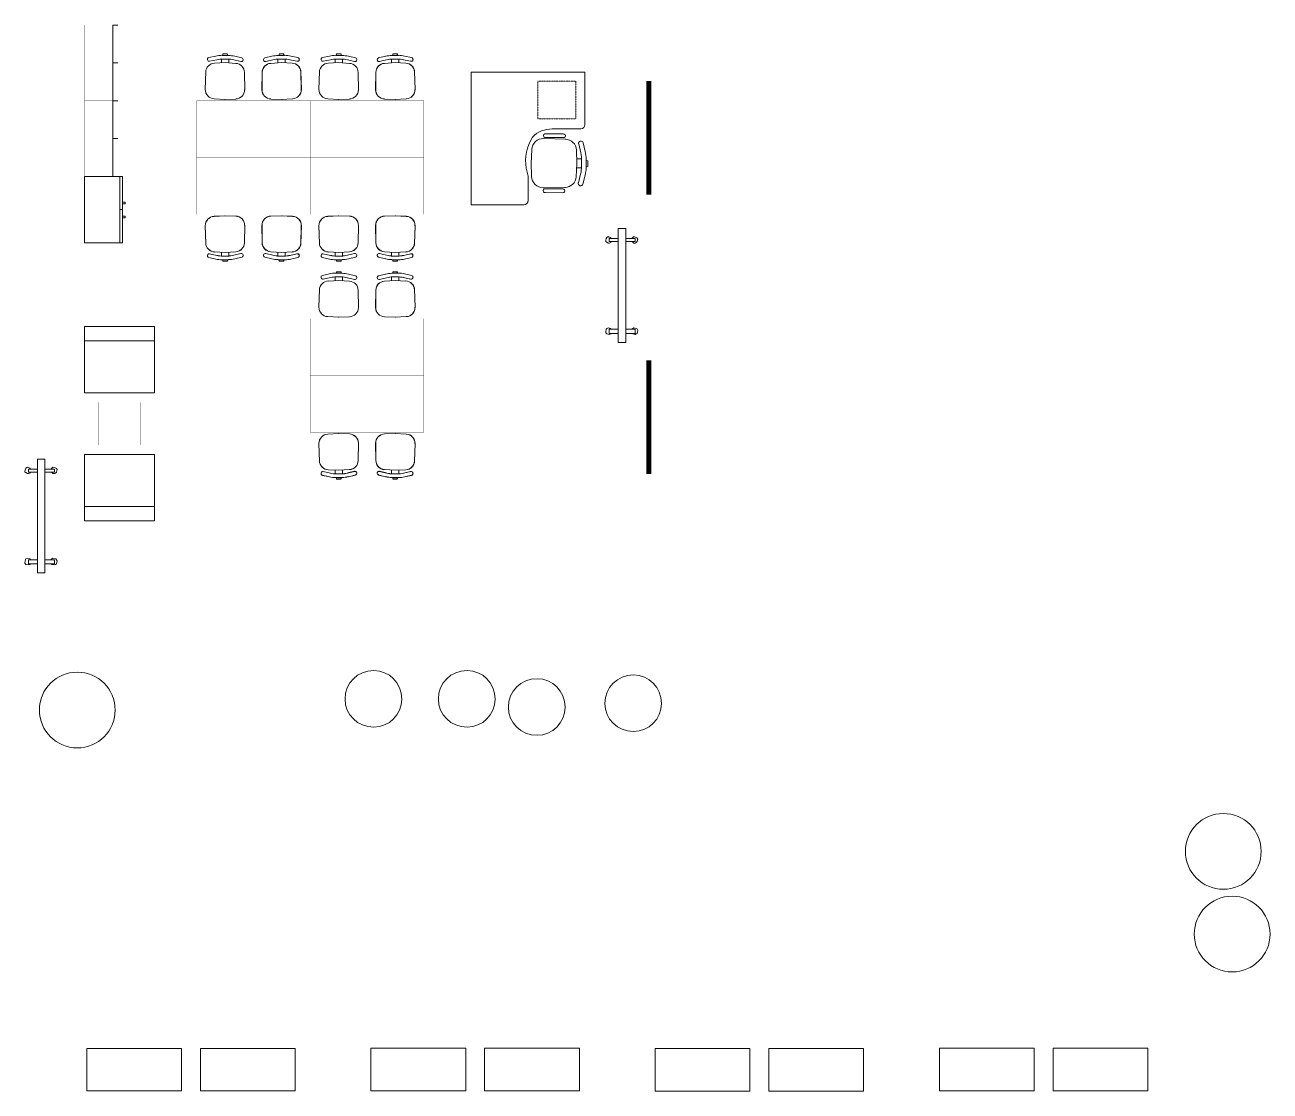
# Model space of a CAD drawing. Header units: millimetres. Extents: x -217756 to 263180, y 55413 to 130608.
# Drawn here: x 98132 to 111276, y 115893 to 127152 of the extents above; entities that cross this region are included whole.
import ezdxf

# ---------------------------------------------------------------- set-up
doc = ezdxf.new("R2010")
doc.units = ezdxf.units.MM
doc.linetypes.add('HIDDEN', pattern=[6, 4, -2])
doc.layers.add('ТХ_корр_25.03.26', color=1, linetype='Continuous', lineweight=30, plot=False)
doc.layers.add('ТХ_мебель передв', color=250, linetype='Continuous', lineweight=13)
doc.layers.add('ТХ_ОСНОВНОЙ', color=103, linetype='Continuous', lineweight=25)

# ---------------------------------------------------------------- blocks, each defined once
blk = doc.blocks.new('У017')
at = {"layer": 'ТХ_мебель передв'}
blk.add_lwpolyline([(252942, -218302), (253682, -218302), (253682, -219002), (252942, -219002)], close=True, dxfattribs=at)
blk.add_lwpolyline([(252942, -219002), (252942, -218852), (253682, -218852), (253682, -219002)], dxfattribs=at)
blk = doc.blocks.new('A$C4e07e813')
at = {"layer": 'ТХ_ОСНОВНОЙ', "xscale": -1, "rotation": 180}
blk.add_blockref('У017', (64052, -225637), dxfattribs=at)
at = {"layer": 'ТХ_ОСНОВНОЙ'}
blk.add_blockref('У017', (64052, 210317), dxfattribs=at)
blk = doc.blocks.new('стол угловой 1200х1400')
at = {"extrusion": (-6.20986e-05, 0.000470696, 1)}
for p, q in [((-20568, 32128, -393), (-20568, 33328, -394)), ((-20568, 33328, -394), (-20015, 33328, -394)), ((-19970, 32985, -393), (-19970, 33285, -394)), ((-19213, 32728, -393), (-19472, 32728, -393)), ((-19168, 32683, -393), (-19168, 32128, -393)), ((-19168, 32128, -393), (-20568, 32128, -393))]:
    blk.add_line(p, q, dxfattribs=at)
at = {"linetype": 'HIDDEN', "ltscale": 0.1}
blk.add_lwpolyline([(-20476, 33232), (-20076, 33232), (-20075, 32832), (-20475, 32832)], close=True, dxfattribs=at)
at = {"extrusion": (-6.20986e-05, 0.000470696, 1), "elevation": -377}
blk.add_lwpolyline([(-19472, 32728), (-19557, 32709)], dxfattribs=at)
at = {"extrusion": (-6.20986e-05, 0.000470696, 1)}
for centre, radius, start, end in [((-20015, 33283, -377), 45, 2.4817, 90.0151), ((-19697, 32975, -377), 273, 178.0222, 227.3755), ((-19635, 33157, -377), 455, 237.2104, 279.9393), ((-19213, 32683, -377), 45, 0.0151, 90.0151)]:
    blk.add_arc(centre, radius, start, end, dxfattribs=at)
blk = doc.blocks.new('A$Cc39e55ec')
at = {"layer": 'ТХ_мебель передв', "rotation": 270}
blk.add_blockref('стол угловой 1200х1400', (288949, -24518, 393), dxfattribs=at)
blk = doc.blocks.new('моб доска 2')
for points in [[(-506, 114), (-511, 119), (-516, 135), (-511, 161), (-500, 172), (-490, 172)], [(-506, 40), (-506, 135), (-463, 135), (-463, 40)], [(-490, 172), (-463, 167), (-453, 161), (-447, 146), (-453, 119)], [(463, 114), (453, 119), (447, 135), (447, 146), (458, 161), (463, 172), (474, 172), (495, 167), (506, 161), (516, 146), (511, 135), (506, 119), (495, 114)], [(495, 40), (495, 135), (463, 135), (463, 40)], [(-453, 119), (-463, 114)], [(-463, -103), (-453, -114), (-447, -124), (-453, -156), (-463, -161), (-474, -167), (-506, -161), (-511, -151), (-516, -140), (-511, -114)], [(-511, -114), (-506, -103)], [(-463, -40), (-463, -140), (-506, -140), (-506, -40)], [(495, -103), (506, -114), (516, -124), (511, -140), (506, -156), (500, -161), (490, -167), (463, -161), (453, -151), (447, -140), (447, -124), (458, -114), (463, -103)], [(463, -40), (463, -140), (495, -140), (495, -40)]]:
    blk.add_lwpolyline(points)
blk.add_lwpolyline([(-601, -40), (-601, 40), (601, 40), (601, -40)], close=True)
blk = doc.blocks.new('тумба 700х400')
at = {"extrusion": (-6.19742e-05, 0.000470712, 1)}
blk.add_line((619, 27308, 0), (619, 26608, -1), dxfattribs=at)
blk.add_line((619, 26959, 0), (591, 26958, 0))
at = {"elevation": 0}
blk.add_lwpolyline([(591, 26608), (991, 26608), (991, 27308), (591, 27308)], close=True, dxfattribs=at)
at = {"extrusion": (-6.19742e-05, 0.000470712, 1), "elevation": 13}
for points in [[(591, 27035), (591, 27019), (562, 27019), (562, 27035)], [(591, 26873), (591, 26890), (562, 26890), (562, 26873)]]:
    blk.add_lwpolyline(points, close=True, dxfattribs=at)
blk = doc.blocks.new('У208')
at = {"layer": 'ТХ_мебель передв', "ltscale": 100, "const_width": 2}
blk.add_lwpolyline([(101028, 140087.5), (100578, 140087.5), (100578, 139637.5), (101028, 139637.5)], close=True, dxfattribs=at)
blk = doc.blocks.new('У606')
at = {"layer": 'ТХ_мебель передв', "ltscale": 100, "const_width": 2}
blk.add_lwpolyline([(101657.5, 123459), (102457.5, 123459), (102457.5, 123109), (101657.5, 123109)], close=True, dxfattribs=at)
at = {"layer": 'ТХ_мебель передв', "ltscale": 100}
for points in [[(101657.5, 123459), (101657.5, 123409), (102457.5, 123409), (102457.5, 123459)], [(102057.5, 123459), (102057.5, 123409)]]:
    blk.add_lwpolyline(points, dxfattribs=at)
blk = doc.blocks.new('У021-2')
at = {"layer": 'ТХ_мебель передв', "ltscale": 100, "const_width": 2}
blk.add_lwpolyline([(-69846, 128050), (-68646, 128050), (-68646, 128650), (-69846, 128650)], close=True, dxfattribs=at)
blk = doc.blocks.new('стуо без подлокот')
at = {"extrusion": (-5.44802e-05, 0.000471638, 1)}
for p, q in [((-8603, 20770, 0), (-8602, 20770, 0)), ((-8474, 20785, 0), (-8288, 20787, 0)), ((-8645, 20682, 0), (-8627, 20756, 0)), ((-8588, 20746, 0), (-8606, 20672, 0)), ((-8577, 20581, 0), (-8569, 20694, 0)), ((-8193, 20693, 0), (-8189, 20575, 0)), ((-8669, 20558, 0), (-8669, 20606, 0)), ((-8668, 20606, 0), (-8669, 20558, 0)), ((-8654, 20558, 0), (-8669, 20558, 0)), ((-8654, 20606, 0), (-8668, 20606, 0)), ((-8654, 20582, 0), (-8653, 20617, 0)), ((-8654, 20582, 0), (-8654, 20606, 0)), ((-8654, 20582, 0), (-8654, 20558, 0)), ((-8654, 20582, 0), (-8654, 20548, 0)), ((-8615, 20606, 0), (-8615, 20581, 0)), ((-8615, 20557, 0), (-8615, 20582, 0)), ((-8615, 20543, 0), (-8575, 20543, 0)), ((-8614, 20620, 0), (-8574, 20619, 0)), ((-8577, 20582), (-8571, 20469, 0)), ((-8195, 20464, 0), (-8189, 20582, 0)), ((-8647, 20482, 0), (-8630, 20408, 0)), ((-8591, 20417, 0), (-8608, 20492, 0)), ((-8606, 20393, 0), (-8605, 20394, 0)), ((-8484, 20377, 0), (-8294, 20371, 0))]:
    blk.add_line(p, q, dxfattribs=at)
at = {"extrusion": (5.44802e-05, -0.000471638, -1)}
for centre, major_axis, start_param, end_param in [((-8608, 20751, 0), (12.7, 14.6, 0), 4.240369, 5.829345), ((-8607, 20751, 0), (12.7, 14.6, 0), -0.45384, 1.098777), ((-8473, 20688, 0), (63.4, 73.1, 0), 4.061153, 5.558057), ((-8290, 20690, 0), (63.4, 73.1, 0), -0.725128, 0.826554), ((-8363, 20612, 0), (-219, 190, 0), 5.584367, 5.811166), ((-8325, 20602, 0), (190, 219, 0), 4.01357, 4.240369)]:
    blk.add_ellipse(centre, major_axis=major_axis, ratio=1, start_param=start_param, end_param=end_param, dxfattribs=at)
at = {"extrusion": (-5.44802e-05, 0.000471638, 1)}
for centre, major_axis, start_param, end_param in [((-8364, 20547, 0), (-222, -187, 0), 5.584367, 5.811166), ((-8325, 20557, 0), (187, -222, 0), 4.01357, 4.240369), ((-8611, 20412, 0), (12.4, -14.8, 0), 4.240369, 5.829345), ((-8610, 20412, 0), (12.4, -14.8, 0), -0.45384, 1.098777), ((-8475, 20473, 0), (62.2, -74.2, 0), 4.061153, 5.558057), ((-8292, 20468, 0), (62.2, -74.2, 0), -0.725128, 0.826554)]:
    blk.add_ellipse(centre, major_axis=major_axis, ratio=1, start_param=start_param, end_param=end_param, dxfattribs=at)
blk = doc.blocks.new('У012')
at = {"layer": 'ТХ_мебель передв'}
blk.add_open_spline([(-181454, 44964, -1), (-181454, 44799, -1), (-181586, 44667, -1), (-181750, 44667, -1), (-181920, 44667, -1), (-182052, 44799, -1), (-182052, 44964, -1), (-182052, 45133, -1), (-181920, 45265, -1), (-181750, 45265, -1), (-181586, 45265, -1), (-181454, 45133, -1), (-181454, 44964, -1)], degree=3, knots=[0, 0, 0, 0, 1, 1, 1, 2, 2, 2, 3, 3, 3, 4, 4, 4, 4], dxfattribs=at)
blk = doc.blocks.new('A$Ca0af79b2')
at = {"layer": 'ТХ_мебель передв'}
for p, rotation in [((-128171, 53360, 0), 270), ((-126971, 53360, 0), 270), ((-86414, 68510, 0), 90), ((-85214, 68510, 0), 90), ((-126971, 51060, 0), 270), ((-85214, 66210, 0), 90)]:
    blk.add_blockref('стуо без подлокот', p, dxfattribs=dict(at, rotation=rotation))
at = {"layer": 'ТХ_мебель передв', "xscale": -1}
for p, rotation in [((-86414, 53360, 0), 90), ((-85214, 53360, 0), 90), ((-128171, 68510, 0), 270), ((-126971, 68510, 0), 270), ((-85214, 51060, 0), 90), ((-126971, 66210, 0), 270)]:
    blk.add_blockref('стуо без подлокот', p, dxfattribs=dict(at, rotation=rotation))
blk = doc.blocks.new('М-60')
at = {"extrusion": (-6.19742e-05, 0.000470712, 1)}
for p, q in [((7034998, 1186438, 0), (7035020, 1186531, 0)), ((7035068, 1186520, 0), (7035047, 1186426, 0)), ((7035049, 1186549, 0), (7035051, 1186549, 0)), ((7035202, 1186569, 0), (7035439, 1186576, 0)), ((7035415, 1186627, 0), (7035232, 1186627, 0)), ((7035232, 1186586, 0), (7035416, 1186587, 0)), ((7035086, 1186313, 0), (7035093, 1186455, 0)), ((7035563, 1186460, 0), (7035570, 1186313, 0)), ((7034971, 1186283, 0), (7034970, 1186343, 0)), ((7034989, 1186343, 0), (7034971, 1186343, 0)), ((7034971, 1186343, 0), (7034971, 1186283, 0)), ((7034989, 1186283, 0), (7034971, 1186283, 0)), ((7034989, 1186313, 0), (7034989, 1186356, 0)), ((7034989, 1186313, 0), (7034989, 1186343, 0)), ((7034989, 1186313, 0), (7034989, 1186283, 0)), ((7034989, 1186313, 0), (7034990, 1186270, 0)), ((7035037, 1186344, 0), (7035037, 1186313, 0)), ((7035038, 1186283, 0), (7035037, 1186314, 0)), ((7035038, 1186361, 0), (7035088, 1186361, 0)), ((7035038, 1186266, 0), (7035089, 1186266, 0)), ((7035086, 1186315, 0), (7035095, 1186173, 0)), ((7035565, 1186174, 0), (7035570, 1186322, 0)), ((7035000, 1186188, 0), (7035023, 1186096, 0)), ((7035071, 1186108, 0), (7035048, 1186201, 0)), ((7035053, 1186078, 0), (7035054, 1186078, 0)), ((7035206, 1186060, 0), (7035443, 1186057, 0)), ((7035236, 1186044, 0), (7035420, 1186046, 0)), ((7035420, 1186005, 0), (7035237, 1186003, 0))]:
    blk.add_line(p, q, dxfattribs=at)
for centre, start, end in [((7035230, 1186606, 122), 84.9987, 275.5247), ((7035417, 1186607, 122), 264.9987, 95.5247), ((7035234, 1186024, 122), 85.3479, 275.874), ((7035422, 1186026, 122), 265.3479, 95.874)]:
    blk.add_arc(centre, 20.6, start, end, dxfattribs=at)
at = {"extrusion": (6.19742e-05, -0.000470712, -1)}
for centre, major_axis, start_param, end_param in [((7035043, 1186525, 0), (15.6, 18.5, 0), 4.240369, 5.829345), ((7035045, 1186525, 0), (15.6, 18.5, 0), -0.45384, 1.098777), ((7035213, 1186449, 0), (77.8, 92.6, 0), 4.061153, 5.558057), ((7035442, 1186455, 0), (77.8, 92.6, 0), -0.725128, 0.826554), ((7035352, 1186356, 0), (-278, 234, 0), 5.584367, 5.811166), ((7035400, 1186344, 0), (234, 278, 0), 4.01357, 4.240369)]:
    blk.add_ellipse(centre, major_axis=major_axis, ratio=1, start_param=start_param, end_param=end_param, dxfattribs=at)
at = {"extrusion": (-6.19742e-05, 0.000470712, 1)}
for centre, major_axis, start_param, end_param in [((7035353, 1186275, 0), (-274, -238, 0), 5.584367, 5.811166), ((7035401, 1186288, 0), (238, -274, 0), 4.01357, 4.240369), ((7035215, 1186180, 0), (79.2, -91.4, 0), 4.061153, 5.558057), ((7035444, 1186178, 0), (79.2, -91.4, 0), -0.725128, 0.826554), ((7035047, 1186101, 0), (15.8, -18.3, 0), 4.240369, 5.829345), ((7035048, 1186102, 0), (15.8, -18.3, 0), -0.45384, 1.098777)]:
    blk.add_ellipse(centre, major_axis=major_axis, ratio=1, start_param=start_param, end_param=end_param, dxfattribs=at)

msp = doc.modelspace()

# ---------------------------------------------------------------- linework, layer by layer
at = {"layer": 'ТХ_мебель передв', "const_width": 50}
for points in [[(104718, 126558), (104718, 125358)], [(104718, 123609), (104718, 122409)]]:
    msp.add_lwpolyline(points, dxfattribs=at)
at = {"layer": 'ТХ_мебель передв', "color": 0}
for points in [[(98785, 116344), (99785, 116344), (99785, 115895), (98785, 115895)], [(99985, 116344), (100985, 116344), (100985, 115895), (99985, 115895)], [(101785, 116345), (102785, 116345), (102785, 115895), (101785, 115895)], [(102985, 116345), (103985, 116345), (103985, 115895), (102985, 115895)], [(104785, 116343), (105785, 116343), (105785, 115893), (104785, 115893)], [(105985, 116343), (106985, 116343), (106985, 115893), (105985, 115893)], [(107785, 116346), (108785, 116346), (108785, 115896), (107785, 115896)], [(108985, 116346), (109985, 116346), (109985, 115896), (108985, 115896)]]:
    msp.add_lwpolyline(points, close=True, dxfattribs=at)
at = {"layer": 'ТХ_мебель передв', "lineweight": 0}
for points in [[(99785, 115895), (98785, 115895), (98785, 116344), (99785, 116344)], [(100985, 115895), (99985, 115895), (99985, 116344), (100985, 116344)], [(102785, 115895), (101785, 115895), (101785, 116345), (102785, 116345)], [(103985, 115895), (102985, 115895), (102985, 116345), (103985, 116345)], [(105785, 115893), (104785, 115893), (104785, 116343), (105785, 116343)], [(106985, 115893), (105985, 115893), (105985, 116343), (106985, 116343)], [(108785, 115896), (107785, 115896), (107785, 116346), (108785, 116346)], [(109985, 115896), (108985, 115896), (108985, 116346), (109985, 116346)]]:
    msp.add_lwpolyline(points, close=True, dxfattribs=at)
at = {"layer": 'ТХ_мебель передв', "ltscale": 0.1}
for centre in [(98685, 119917), (110782, 118424), (110876, 117551)]:
    msp.add_circle(centre, 400, dxfattribs=at)

# ---------------------------------------------------------------- block references
msp.add_blockref('A$Ca0af79b2', (207836, 64816))
at = {"layer": 'ТХ_корр_25.03.26', "ltscale": 100}
for name in ['A$Cc39e55ec', 'A$C4e07e813']:
    msp.add_blockref(name, (-218234, 130601), dxfattribs=at)
at = {"layer": 'ТХ_мебель передв'}
for name, p, rotation in [('У606', (-24347, 228808), 270), ('стуо без подлокот', (79665, 118176, 0), 270), ('стуо без подлокот', (80865, 118176, 0), 270), ('У606', (-24347, 228008), 270), ('М-60', (7157023, 1199967, 393), 179.0887326624886), ('У021-2', (31298, 253801), 180), ('У021-2', (32498, 253801), 180), ('стуо без подлокот', (121421, 133325, 0), 90), ('стуо без подлокот', (122621, 133325, 0), 90), ('моб доска 2', (104435, 124400), 89.99999999999997), ('стуо без подлокот', (80865, 115876, 0), 270), ('У021-2', (32498, 251501), 180), ('стуо без подлокот', (122621, 131025, 0), 90), ('моб доска 2', (98304, 121966), 89.99999999999997)]:
    msp.add_blockref(name, p, dxfattribs=dict(at, rotation=rotation))
at = {"layer": 'ТХ_мебель передв', "xscale": -1}
for p, rotation in [((121421, 118176, 0), 90), ((122621, 118176, 0), 90), ((79665, 133325, 0), 270), ((80865, 133325, 0), 270), ((122621, 115876, 0), 90), ((80865, 131025, 0), 270)]:
    msp.add_blockref('стуо без подлокот', p, dxfattribs=dict(at, rotation=rotation))
for name, p in [('У021-2', (31298, -2300)), ('У021-2', (32498, -2300)), ('тумба 700х400', (99753, 98243, 0)), ('У021-2', (32498, -4600))]:
    msp.add_blockref(name, p, dxfattribs=at)
at = {"layer": 'ТХ_мебель передв'}
for name, p in [('У208', (-1673, -16922)), ('У012', (283564, 75069, 1)), ('У012', (284549, 75069, 1)), ('У012', (286306, 75023, 1)), ('У012', (285288, 74983, 1))]:
    msp.add_blockref(name, p, dxfattribs=at)

doc.saveas('drawing.dxf')
